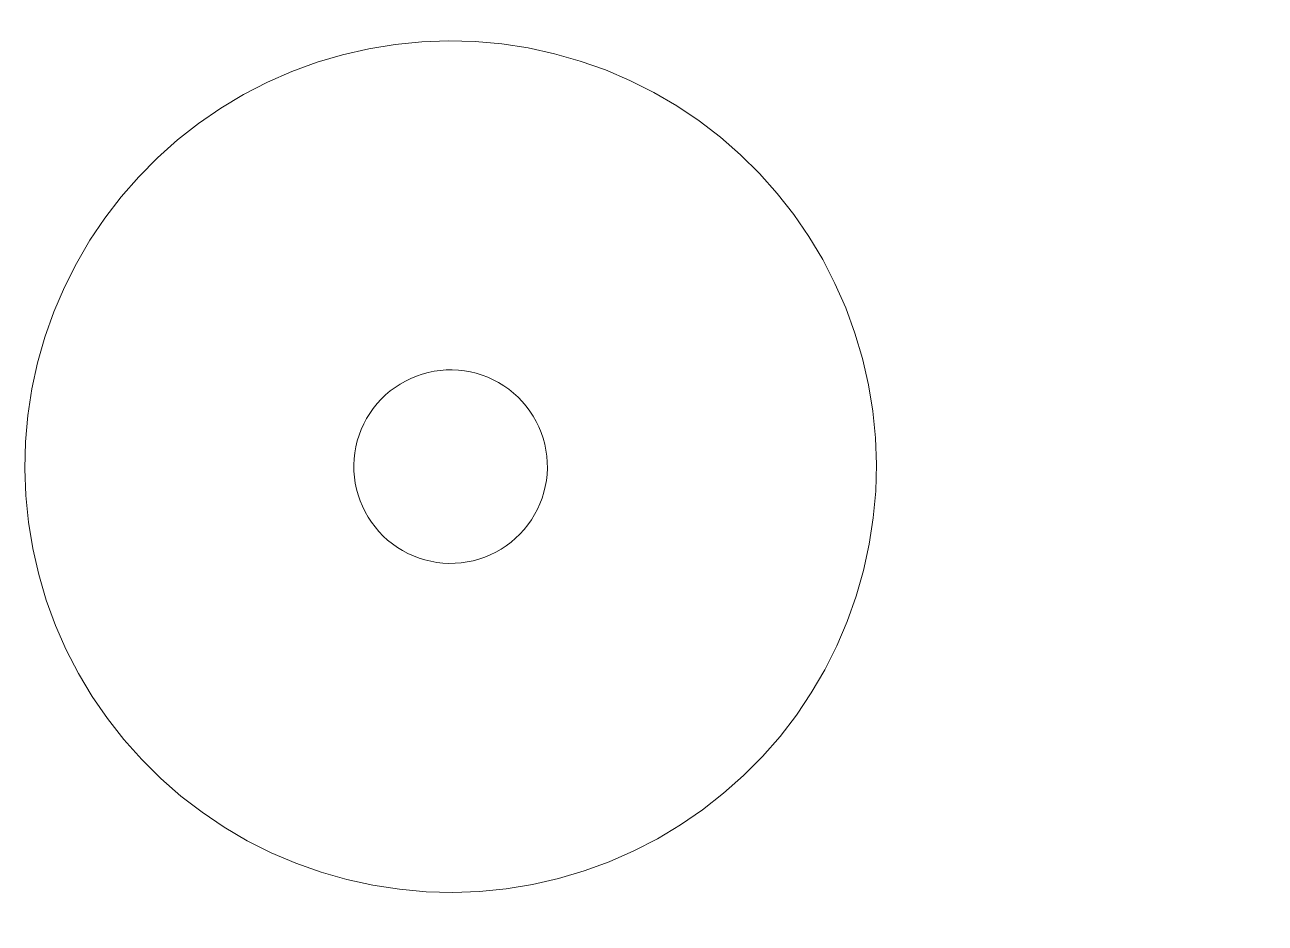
# Model space of a CAD drawing. Header units: millimetres. Extents: x -250 to 290, y -186 to 164.
# Drawn here: x -186.29 to -141.2, y -184.96 to -152.3 of the extents above; entities that cross this region are included whole.
import ezdxf

# ---------------------------------------------------------------- set-up
doc = ezdxf.new("R2010")
doc.units = ezdxf.units.MM
doc.header["$MEASUREMENT"] = 0
doc.layers.add('Camada 1', color=7, linetype='Continuous')

msp = doc.modelspace()

# ---------------------------------------------------------------- linework, layer by layer
at = {"layer": 'Camada 1', "color": 240, "lineweight": 9}
for points, knots in [([(-132.3385, 26.1893), (-132.3385, 26.1893), (-132.3385, 67.6129), (-132.3385, 67.6129), (-132.3385, 67.6129), (-132.7112, 67.6129), (-133.0691, 67.7615), (-133.3326, 68.0249), (-133.3326, 68.0249), (-133.596, 68.2883), (-133.7446, 68.6474), (-133.7457, 69.02), (-133.7457, 69.02), (-133.7457, 69.3938), (-133.5971, 69.7518), (-133.3337, 70.0152), (-133.3337, 70.0152), (-133.0703, 70.2786), (-132.7112, 70.4272), (-132.3385, 70.4272), (-132.3385, 70.4272), (-132.3385, 70.4272), (-129.5242, 70.4272), (-129.5242, 70.4272), (-129.5242, 70.4272), (-129.5242, 70.4272), (-129.5242, 79.809), (-129.5242, 79.809), (-129.5242, 79.809), (-129.5242, 79.809), (-132.3385, 79.809), (-132.3385, 79.809), (-132.3385, 79.809), (-132.7112, 79.809), (-133.0691, 79.9564), (-133.3326, 80.2199), (-133.3326, 80.2199), (-133.596, 80.4833), (-133.7446, 80.8424), (-133.7457, 81.2161), (-133.7457, 81.2161), (-133.7457, 81.5887), (-133.5971, 81.9467), (-133.3337, 82.2101), (-133.3337, 82.2101), (-133.0703, 82.4747), (-132.7112, 82.6233), (-132.3385, 82.6233), (-132.3385, 82.6233), (-132.3385, 82.6233), (-132.3385, 100.4469), (-132.3385, 100.4469), (-132.3385, 100.4469), (-132.7112, 100.4469), (-133.0691, 100.5943), (-133.3326, 100.8578), (-133.3326, 100.8578), (-133.596, 101.1212), (-133.7446, 101.4814), (-133.7457, 101.854), (-133.7457, 101.854), (-133.7457, 102.2266), (-133.5971, 102.5846), (-133.3337, 102.8492), (-133.3337, 102.8492), (-133.0703, 103.1126), (-132.7112, 103.2612), (-132.3385, 103.2612), (-132.3385, 103.2612), (-132.3385, 103.2612), (-129.5242, 103.2612), (-129.5242, 103.2612), (-129.5242, 103.2612), (-129.5242, 103.2612), (-129.5242, 112.6418), (-129.5242, 112.6418), (-129.5242, 112.6418), (-129.5242, 112.6418), (-132.3385, 112.6418), (-132.3385, 112.6418), (-132.3385, 112.6418), (-132.8406, 112.6418), (-133.3055, 112.9109), (-133.5566, 113.3454), (-133.5566, 113.3454), (-133.8076, 113.7811), (-133.8076, 114.318), (-133.5566, 114.7526), (-133.5566, 114.7526), (-133.3055, 115.1882), (-132.8406, 115.4562), (-132.3385, 115.4562), (-132.3385, 115.4562), (-132.3385, 115.4562), (-132.3385, 126.7134), (-132.3385, 126.7134), (-132.3385, 126.7134), (-132.3385, 126.7134), (-151.0841, 126.7134), (-151.0841, 126.7134), (-151.0841, 126.7134), (-151.0841, 126.7134), (-151.0841, 128.5562), (-151.0841, 128.5562), (-151.0841, 128.5562), (-151.0841, 128.5562), (-157.1236, 128.5562), (-157.1236, 128.5562), (-157.1236, 128.5562), (-157.1236, 128.5562), (-157.1236, 131.3705), (-157.1236, 131.3705), (-157.1236, 131.3705), (-157.1236, 131.3705), (-151.0841, 131.3705), (-151.0841, 131.3705), (-151.0841, 131.3705), (-151.0841, 131.3705), (-151.0841, 133.2809), (-151.0841, 133.2809), (-151.0841, 133.2809), (-151.0841, 133.2809), (-151.092, 133.4025), (-151.092, 133.4025), (-151.092, 133.4025), (-151.092, 133.4025), (-151.1167, 133.5229), (-151.1167, 133.5229), (-151.1167, 133.5229), (-151.1167, 133.5229), (-151.1561, 133.64), (-151.1561, 133.64), (-151.1561, 133.64), (-151.1561, 133.64), (-151.2102, 133.7492), (-151.2102, 133.7492), (-151.2102, 133.7492), (-151.2102, 133.7492), (-151.2777, 133.8516), (-151.2777, 133.8516), (-151.2777, 133.8516), (-151.2777, 133.8516), (-151.3588, 133.9439), (-151.3588, 133.9439), (-151.3588, 133.9439), (-151.3588, 133.9439), (-151.4511, 134.025), (-151.4511, 134.025), (-151.4511, 134.025), (-151.4511, 134.025), (-151.5535, 134.0925), (-151.5535, 134.0925), (-151.5535, 134.0925), (-151.5535, 134.0925), (-151.6639, 134.1477), (-151.6639, 134.1477), (-151.6639, 134.1477), (-151.6639, 134.1477), (-151.7798, 134.1871), (-151.7798, 134.1871), (-151.7798, 134.1871), (-151.7798, 134.1871), (-151.9003, 134.2107), (-151.9003, 134.2107), (-151.9003, 134.2107), (-151.9003, 134.2107), (-152.023, 134.2186), (-152.023, 134.2186), (-152.023, 134.2186), (-152.023, 134.2186), (-160.888, 134.2186), (-160.888, 134.2186), (-160.888, 134.2186), (-160.888, 134.2186), (-161.0096, 134.2107), (-161.0096, 134.2107), (-161.0096, 134.2107), (-161.0096, 134.2107), (-161.1301, 134.1871), (-161.1301, 134.1871), (-161.1301, 134.1871), (-161.1301, 134.1871), (-161.2471, 134.1477), (-161.2471, 134.1477), (-161.2471, 134.1477), (-161.2471, 134.1477), (-161.3563, 134.0925), (-161.3563, 134.0925), (-161.3563, 134.0925), (-161.3563, 134.0925), (-161.4588, 134.025), (-161.4588, 134.025), (-161.4588, 134.025), (-161.4588, 134.025), (-161.5511, 133.9439), (-161.5511, 133.9439), (-161.5511, 133.9439), (-161.5511, 133.9439), (-161.6321, 133.8516), (-161.6321, 133.8516), (-161.6321, 133.8516), (-161.6321, 133.8516), (-161.6997, 133.7492), (-161.6997, 133.7492), (-161.6997, 133.7492), (-161.6997, 133.7492), (-161.7548, 133.64), (-161.7548, 133.64), (-161.7548, 133.64), (-161.7548, 133.64), (-161.7942, 133.5229), (-161.7942, 133.5229), (-161.7942, 133.5229), (-161.7942, 133.5229), (-161.8179, 133.4025), (-161.8179, 133.4025), (-161.8179, 133.4025), (-161.8179, 133.4025), (-161.8258, 133.2809), (-161.8258, 133.2809), (-161.8258, 133.2809), (-161.8258, 133.2809), (-161.8258, 107.5502), (-161.8258, 107.5502), (-161.8258, 107.5502), (-161.8258, 107.5502), (-155.6681, 107.5502), (-155.6681, 107.5502), (-155.6681, 107.5502), (-155.6681, 107.5502), (-155.6681, 104.7359), (-155.6681, 104.7359), (-155.6681, 104.7359), (-155.6681, 104.7359), (-161.8258, 104.7359), (-161.8258, 104.7359), (-161.8258, 104.7359), (-161.8258, 104.7359), (-161.8258, 74.7162), (-161.8258, 74.7162), (-161.8258, 74.7162), (-161.8258, 74.7162), (-155.6681, 74.7162), (-155.6681, 74.7162), (-155.6681, 74.7162), (-155.6681, 74.7162), (-155.6681, 71.9019), (-155.6681, 71.9019), (-155.6681, 71.9019), (-155.6681, 71.9019), (-161.8258, 71.9019), (-161.8258, 71.9019), (-161.8258, 71.9019), (-161.8258, 71.9019), (-161.8328, 50.2649), (-161.8328, 50.2649), (-161.8328, 50.2649), (-161.8328, 50.2649), (-161.8328, 41.8052), (-161.8328, 41.8052), (-161.8328, 41.8052), (-161.8328, 41.8052), (-155.6681, 41.8052), (-155.6681, 41.8052), (-155.6681, 41.8052), (-155.6681, 41.8052), (-155.6681, 38.9877), (-155.6681, 38.9877), (-155.6681, 38.9877), (-155.6681, 38.9877), (-161.8328, 38.9877), (-161.8328, 38.9877), (-161.8328, 38.9877), (-161.8328, 38.9877), (-161.8224, 26.6283), (-161.8224, 26.6283), (-161.8224, 26.6283), (-161.8224, 26.6283), (-150.5618, 7.1308), (-150.5618, 7.1308), (-150.5618, 7.1308), (-150.5618, 7.1308), (-150.5618, -118.7377), (-150.5618, -118.7377), (-150.5618, -118.7377), (-150.5618, -118.7377), (-146.409, -118.7377), (-146.409, -118.7377), (-146.409, -118.7377), (-143.4258, -118.7354), (-140.5631, -119.9197), (-138.4524, -122.0282), (-138.4524, -122.0282), (-136.3405, -124.1366), (-135.154, -127.0117), (-135.1517, -129.9949), (-135.1517, -129.9949), (-135.1517, -129.9949), (-135.1517, -184.9625), (-135.1517, -184.9625), (-135.1517, -184.9625), (-135.1517, -184.9625), (-127.7647, -184.9625), (-127.7647, -184.9625), (-127.7647, -184.9625), (-127.4844, -184.9625), (-127.2141, -184.8503), (-127.0172, -184.6529), (-127.0172, -184.6529), (-126.821, -184.4561), (-126.7088, -184.1869), (-126.7088, -183.9077), (-126.7088, -183.9077), (-126.7088, -183.9077), (-126.7088, -177.5755), (-126.7088, -177.5755), (-126.7088, -177.5755), (-126.7088, -177.2952), (-126.821, -177.0248), (-127.0184, -176.828), (-127.0184, -176.828), (-127.2152, -176.6318), (-127.4844, -176.5196), (-127.7647, -176.5196), (-127.7647, -176.5196), (-127.7647, -176.5196), (-129.5231, -176.5196), (-129.5231, -176.5196), (-129.5231, -176.5196), (-129.5231, -176.5196), (-129.5231, -180.741), (-129.5231, -180.741), (-129.5231, -180.741), (-129.5231, -180.741), (-132.3374, -180.741), (-132.3374, -180.741), (-132.3374, -180.741), (-132.3374, -180.741), (-132.3385, -21.654), (-132.3385, -21.654), (-132.3385, -21.654), (-132.7112, -21.654), (-133.0691, -21.5065), (-133.3326, -21.2431), (-133.3326, -21.2431), (-133.596, -20.9797), (-133.7446, -20.6195), (-133.7457, -20.2468), (-133.7457, -20.2468), (-133.7457, -19.8742), (-133.5971, -19.5162), (-133.3337, -19.2517), (-133.3337, -19.2517), (-133.0703, -18.9883), (-132.7112, -18.8397), (-132.3385, -18.8397), (-132.3385, -18.8397), (-132.3385, -18.8397), (-129.5242, -18.8397), (-129.5242, -18.8397), (-129.5242, -18.8397), (-129.5242, -18.8397), (-129.5242, -9.459), (-129.5242, -9.459), (-129.5242, -9.459), (-129.5242, -9.459), (-132.3385, -9.459), (-132.3385, -9.459), (-132.3385, -9.459), (-132.8406, -9.459), (-133.3055, -9.19), (-133.5566, -8.7554), (-133.5566, -8.7554), (-133.8076, -8.3198), (-133.8076, -7.7828), (-133.5566, -7.3483), (-133.5566, -7.3483), (-133.3055, -6.9126), (-132.8406, -6.6447), (-132.3385, -6.6447), (-132.3385, -6.6447), (-132.3385, -6.6447), (-132.3385, 11.18), (-132.3385, 11.18), (-132.3385, 11.18), (-132.7112, 11.18), (-133.0691, 11.3275), (-133.3326, 11.5909), (-133.3326, 11.5909), (-133.596, 11.8543), (-133.7446, 12.2134), (-133.7457, 12.5872), (-133.7457, 12.5872), (-133.7457, 12.9598), (-133.5971, 13.3178), (-133.3337, 13.5812), (-133.3337, 13.5812), (-133.0703, 13.8457), (-132.7112, 13.9943), (-132.3385, 13.9943), (-132.3385, 13.9943), (-132.3385, 13.9943), (-129.5242, 13.9943), (-129.5242, 13.9943), (-129.5242, 13.9943), (-129.5242, 13.9943), (-129.5242, 23.375), (-129.5242, 23.375), (-129.5242, 23.375), (-129.5242, 23.375), (-132.3385, 23.375), (-132.3385, 23.375), (-132.3385, 23.375), (-132.8406, 23.375), (-133.3055, 23.6429), (-133.5566, 24.0786), (-133.5566, 24.0786), (-133.8076, 24.5142), (-133.8076, 25.0501), (-133.5566, 25.4857), (-133.5566, 25.4857), (-133.3055, 25.9214), (-132.8406, 26.1893), (-132.3385, 26.1893)], [0, 0, 0, 0, 0.0093458, 0.0093458, 0.0093458, 0.0093458, 0.0186916, 0.0186916, 0.0186916, 0.0186916, 0.0280374, 0.0280374, 0.0280374, 0.0280374, 0.0373832, 0.0373832, 0.0373832, 0.0373832, 0.046729, 0.046729, 0.046729, 0.046729, 0.0560748, 0.0560748, 0.0560748, 0.0560748, 0.0654206, 0.0654206, 0.0654206, 0.0654206, 0.0747664, 0.0747664, 0.0747664, 0.0747664, 0.0841121, 0.0841121, 0.0841121, 0.0841121, 0.0934579, 0.0934579, 0.0934579, 0.0934579, 0.1028037, 0.1028037, 0.1028037, 0.1028037, 0.1121495, 0.1121495, 0.1121495, 0.1121495, 0.1214953, 0.1214953, 0.1214953, 0.1214953, 0.1308411, 0.1308411, 0.1308411, 0.1308411, 0.1401869, 0.1401869, 0.1401869, 0.1401869, 0.1495327, 0.1495327, 0.1495327, 0.1495327, 0.1588785, 0.1588785, 0.1588785, 0.1588785, 0.1682243, 0.1682243, 0.1682243, 0.1682243, 0.1775701, 0.1775701, 0.1775701, 0.1775701, 0.1869159, 0.1869159, 0.1869159, 0.1869159, 0.1962617, 0.1962617, 0.1962617, 0.1962617, 0.2056075, 0.2056075, 0.2056075, 0.2056075, 0.2149533, 0.2149533, 0.2149533, 0.2149533, 0.2242991, 0.2242991, 0.2242991, 0.2242991, 0.2336449, 0.2336449, 0.2336449, 0.2336449, 0.2429907, 0.2429907, 0.2429907, 0.2429907, 0.2523364, 0.2523364, 0.2523364, 0.2523364, 0.2616822, 0.2616822, 0.2616822, 0.2616822, 0.271028, 0.271028, 0.271028, 0.271028, 0.2803738, 0.2803738, 0.2803738, 0.2803738, 0.2897196, 0.2897196, 0.2897196, 0.2897196, 0.2990654, 0.2990654, 0.2990654, 0.2990654, 0.3084112, 0.3084112, 0.3084112, 0.3084112, 0.317757, 0.317757, 0.317757, 0.317757, 0.3271028, 0.3271028, 0.3271028, 0.3271028, 0.3364486, 0.3364486, 0.3364486, 0.3364486, 0.3457944, 0.3457944, 0.3457944, 0.3457944, 0.3551402, 0.3551402, 0.3551402, 0.3551402, 0.364486, 0.364486, 0.364486, 0.364486, 0.3738318, 0.3738318, 0.3738318, 0.3738318, 0.3831776, 0.3831776, 0.3831776, 0.3831776, 0.3925234, 0.3925234, 0.3925234, 0.3925234, 0.4018692, 0.4018692, 0.4018692, 0.4018692, 0.411215, 0.411215, 0.411215, 0.411215, 0.4205607, 0.4205607, 0.4205607, 0.4205607, 0.4299065, 0.4299065, 0.4299065, 0.4299065, 0.4392523, 0.4392523, 0.4392523, 0.4392523, 0.4485981, 0.4485981, 0.4485981, 0.4485981, 0.4579439, 0.4579439, 0.4579439, 0.4579439, 0.4672897, 0.4672897, 0.4672897, 0.4672897, 0.4766355, 0.4766355, 0.4766355, 0.4766355, 0.4859813, 0.4859813, 0.4859813, 0.4859813, 0.4953271, 0.4953271, 0.4953271, 0.4953271, 0.5046729, 0.5046729, 0.5046729, 0.5046729, 0.5140187, 0.5140187, 0.5140187, 0.5140187, 0.5233645, 0.5233645, 0.5233645, 0.5233645, 0.5327103, 0.5327103, 0.5327103, 0.5327103, 0.5420561, 0.5420561, 0.5420561, 0.5420561, 0.5514019, 0.5514019, 0.5514019, 0.5514019, 0.5607477, 0.5607477, 0.5607477, 0.5607477, 0.5700935, 0.5700935, 0.5700935, 0.5700935, 0.5794393, 0.5794393, 0.5794393, 0.5794393, 0.588785, 0.588785, 0.588785, 0.588785, 0.5981308, 0.5981308, 0.5981308, 0.5981308, 0.6074766, 0.6074766, 0.6074766, 0.6074766, 0.6168224, 0.6168224, 0.6168224, 0.6168224, 0.6261682, 0.6261682, 0.6261682, 0.6261682, 0.635514, 0.635514, 0.635514, 0.635514, 0.6448598, 0.6448598, 0.6448598, 0.6448598, 0.6542056, 0.6542056, 0.6542056, 0.6542056, 0.6635514, 0.6635514, 0.6635514, 0.6635514, 0.6728972, 0.6728972, 0.6728972, 0.6728972, 0.682243, 0.682243, 0.682243, 0.682243, 0.6915888, 0.6915888, 0.6915888, 0.6915888, 0.7009346, 0.7009346, 0.7009346, 0.7009346, 0.7102804, 0.7102804, 0.7102804, 0.7102804, 0.7196262, 0.7196262, 0.7196262, 0.7196262, 0.728972, 0.728972, 0.728972, 0.728972, 0.7383178, 0.7383178, 0.7383178, 0.7383178, 0.7476636, 0.7476636, 0.7476636, 0.7476636, 0.7570093, 0.7570093, 0.7570093, 0.7570093, 0.7663551, 0.7663551, 0.7663551, 0.7663551, 0.7757009, 0.7757009, 0.7757009, 0.7757009, 0.7850467, 0.7850467, 0.7850467, 0.7850467, 0.7943925, 0.7943925, 0.7943925, 0.7943925, 0.8037383, 0.8037383, 0.8037383, 0.8037383, 0.8130841, 0.8130841, 0.8130841, 0.8130841, 0.8224299, 0.8224299, 0.8224299, 0.8224299, 0.8317757, 0.8317757, 0.8317757, 0.8317757, 0.8411215, 0.8411215, 0.8411215, 0.8411215, 0.8504673, 0.8504673, 0.8504673, 0.8504673, 0.8598131, 0.8598131, 0.8598131, 0.8598131, 0.8691589, 0.8691589, 0.8691589, 0.8691589, 0.8785047, 0.8785047, 0.8785047, 0.8785047, 0.8878505, 0.8878505, 0.8878505, 0.8878505, 0.8971963, 0.8971963, 0.8971963, 0.8971963, 0.9065421, 0.9065421, 0.9065421, 0.9065421, 0.9158879, 0.9158879, 0.9158879, 0.9158879, 0.9252336, 0.9252336, 0.9252336, 0.9252336, 0.9345794, 0.9345794, 0.9345794, 0.9345794, 0.9439252, 0.9439252, 0.9439252, 0.9439252, 0.953271, 0.953271, 0.953271, 0.953271, 0.9626168, 0.9626168, 0.9626168, 0.9626168, 0.9719626, 0.9719626, 0.9719626, 0.9719626, 0.9813084, 0.9813084, 0.9813084, 0.9813084, 1, 1, 1, 1]), ([(-181.3474, -179.7), (-181.3474, -179.7), (-182.0386, -179.0155), (-182.0386, -179.0155), (-182.0386, -179.0155), (-182.0386, -179.0155), (-182.6847, -178.2894), (-182.6847, -178.2894), (-182.6847, -178.2894), (-182.6847, -178.2894), (-183.2847, -177.5251), (-183.2847, -177.5251), (-183.2847, -177.5251), (-183.2847, -177.5251), (-183.8352, -176.7235), (-183.8352, -176.7235), (-183.8352, -176.7235), (-183.8352, -176.7235), (-184.335, -175.8882), (-184.335, -175.8882), (-184.335, -175.8882), (-184.335, -175.8882), (-184.7808, -175.0248), (-184.7808, -175.0248), (-184.7808, -175.0248), (-184.7808, -175.0248), (-185.1715, -174.1344), (-185.1715, -174.1344), (-185.1715, -174.1344), (-185.1715, -174.1344), (-185.5047, -173.2203), (-185.5047, -173.2203), (-185.5047, -173.2203), (-185.5047, -173.2203), (-185.7816, -172.2882), (-185.7816, -172.2882), (-185.7816, -172.2882), (-185.7816, -172.2882), (-185.9977, -171.3403), (-185.9977, -171.3403), (-185.9977, -171.3403), (-185.9977, -171.3403), (-186.1553, -170.3812), (-186.1553, -170.3812), (-186.1553, -170.3812), (-186.1553, -170.3812), (-186.251, -169.4131), (-186.251, -169.4131), (-186.251, -169.4131), (-186.251, -169.4131), (-186.2871, -168.4416), (-186.2871, -168.4416), (-186.2871, -168.4416), (-186.2871, -168.4416), (-186.2612, -167.469), (-186.2612, -167.469), (-186.2612, -167.469), (-186.2612, -167.469), (-186.1745, -166.5008), (-186.1745, -166.5008), (-186.1745, -166.5008), (-186.1745, -166.5008), (-186.027, -165.5395), (-186.027, -165.5395), (-186.027, -165.5395), (-186.027, -165.5395), (-185.8199, -164.5894), (-185.8199, -164.5894), (-185.8199, -164.5894), (-185.8199, -164.5894), (-185.5531, -163.6539), (-185.5531, -163.6539), (-185.5531, -163.6539), (-185.5531, -163.6539), (-185.2277, -162.7375), (-185.2277, -162.7375), (-185.2277, -162.7375), (-185.2277, -162.7375), (-184.8461, -161.8437), (-184.8461, -161.8437), (-184.8461, -161.8437), (-184.8461, -161.8437), (-184.4093, -160.9747), (-184.4093, -160.9747), (-184.4093, -160.9747), (-184.4093, -160.9747), (-183.9185, -160.1349), (-183.9185, -160.1349), (-183.9185, -160.1349), (-183.9185, -160.1349), (-183.3759, -159.3288), (-183.3759, -159.3288), (-183.3759, -159.3288), (-183.3759, -159.3288), (-182.7838, -158.5566), (-182.7838, -158.5566), (-182.7838, -158.5566), (-182.7838, -158.5566), (-182.1444, -157.8249), (-182.1444, -157.8249), (-182.1444, -157.8249), (-182.1444, -157.8249), (-181.4599, -157.1337), (-181.4599, -157.1337), (-181.4599, -157.1337), (-181.4599, -157.1337), (-180.7339, -156.4864), (-180.7339, -156.4864), (-180.7339, -156.4864), (-180.7339, -156.4864), (-179.9684, -155.8875), (-179.9684, -155.8875), (-179.9684, -155.8875), (-179.9684, -155.8875), (-179.1668, -155.3359), (-179.1668, -155.3359), (-179.1668, -155.3359), (-179.1668, -155.3359), (-178.3327, -154.8372), (-178.3327, -154.8372), (-178.3327, -154.8372), (-178.3327, -154.8372), (-177.4681, -154.3914), (-177.4681, -154.3914), (-177.4681, -154.3914), (-177.4681, -154.3914), (-176.5777, -154.0008), (-176.5777, -154.0008), (-176.5777, -154.0008), (-176.5777, -154.0008), (-175.6647, -153.6664), (-175.6647, -153.6664), (-175.6647, -153.6664), (-175.6647, -153.6664), (-174.7326, -153.3906), (-174.7326, -153.3906), (-174.7326, -153.3906), (-174.7326, -153.3906), (-173.7848, -153.1745), (-173.7848, -153.1745), (-173.7848, -153.1745), (-173.7848, -153.1745), (-172.8245, -153.0169), (-172.8245, -153.0169), (-172.8245, -153.0169), (-172.8245, -153.0169), (-171.8575, -152.9212), (-171.8575, -152.9212), (-171.8575, -152.9212), (-171.8575, -152.9212), (-170.886, -152.8852), (-170.886, -152.8852), (-170.886, -152.8852), (-170.886, -152.8852), (-169.9134, -152.9111), (-169.9134, -152.9111), (-169.9134, -152.9111), (-169.9134, -152.9111), (-168.9453, -152.9978), (-168.9453, -152.9978), (-168.9453, -152.9978), (-168.9453, -152.9978), (-167.9839, -153.1452), (-167.9839, -153.1452), (-167.9839, -153.1452), (-167.9839, -153.1452), (-167.0338, -153.3524), (-167.0338, -153.3524), (-167.0338, -153.3524), (-167.0338, -153.3524), (-166.0983, -153.6192), (-166.0983, -153.6192), (-166.0983, -153.6192), (-166.0983, -153.6192), (-165.182, -153.9434), (-165.182, -153.9434), (-165.182, -153.9434), (-165.182, -153.9434), (-164.2881, -154.325), (-164.2881, -154.325), (-164.2881, -154.325), (-164.2881, -154.325), (-163.4191, -154.7629), (-163.4191, -154.7629), (-163.4191, -154.7629), (-163.4191, -154.7629), (-162.5793, -155.2537), (-162.5793, -155.2537), (-162.5793, -155.2537), (-162.5793, -155.2537), (-161.7733, -155.7963), (-161.7733, -155.7963), (-161.7733, -155.7963), (-161.7733, -155.7963), (-161.001, -156.3885), (-161.001, -156.3885), (-161.001, -156.3885), (-161.001, -156.3885), (-160.2693, -157.0279), (-160.2693, -157.0279), (-160.2693, -157.0279), (-160.2693, -157.0279), (-159.5781, -157.7112), (-159.5781, -157.7112), (-159.5781, -157.7112), (-159.5781, -157.7112), (-158.9308, -158.4373), (-158.9308, -158.4373), (-158.9308, -158.4373), (-158.9308, -158.4373), (-158.3308, -159.2028), (-158.3308, -159.2028), (-158.3308, -159.2028), (-158.3308, -159.2028), (-157.7803, -160.0043), (-157.7803, -160.0043), (-157.7803, -160.0043), (-157.7803, -160.0043), (-157.2816, -160.8396), (-157.2816, -160.8396), (-157.2816, -160.8396), (-157.2816, -160.8396), (-156.8358, -161.703), (-156.8358, -161.703), (-156.8358, -161.703), (-156.8358, -161.703), (-156.4452, -162.5934), (-156.4452, -162.5934), (-156.4452, -162.5934), (-156.4452, -162.5934), (-156.1109, -163.5075), (-156.1109, -163.5075), (-156.1109, -163.5075), (-156.1109, -163.5075), (-155.8351, -164.4396), (-155.8351, -164.4396), (-155.8351, -164.4396), (-155.8351, -164.4396), (-155.6178, -165.3875), (-155.6178, -165.3875), (-155.6178, -165.3875), (-155.6178, -165.3875), (-155.4613, -166.3466), (-155.4613, -166.3466), (-155.4613, -166.3466), (-155.4613, -166.3466), (-155.3645, -167.3147), (-155.3645, -167.3147), (-155.3645, -167.3147), (-155.3645, -167.3147), (-155.3296, -168.2862), (-155.3296, -168.2862), (-155.3296, -168.2862), (-155.3296, -168.2862), (-155.3555, -169.2589), (-155.3555, -169.2589), (-155.3555, -169.2589), (-155.3555, -169.2589), (-155.4422, -170.227), (-155.4422, -170.227), (-155.4422, -170.227), (-155.4422, -170.227), (-155.5897, -171.1884), (-155.5897, -171.1884), (-155.5897, -171.1884), (-155.5897, -171.1884), (-155.7968, -172.1385), (-155.7968, -172.1385), (-155.7968, -172.1385), (-155.7968, -172.1385), (-156.0636, -173.0728), (-156.0636, -173.0728), (-156.0636, -173.0728), (-156.0636, -173.0728), (-156.3878, -173.9903), (-156.3878, -173.9903), (-156.3878, -173.9903), (-156.3878, -173.9903), (-156.7694, -174.8841), (-156.7694, -174.8841), (-156.7694, -174.8841), (-156.7694, -174.8841), (-157.2073, -175.7532), (-157.2073, -175.7532), (-157.2073, -175.7532), (-157.2073, -175.7532), (-157.6982, -176.5918), (-157.6982, -176.5918), (-157.6982, -176.5918), (-157.6982, -176.5918), (-158.2396, -177.399), (-158.2396, -177.399), (-158.2396, -177.399), (-158.2396, -177.399), (-158.8318, -178.1701), (-158.8318, -178.1701), (-158.8318, -178.1701), (-158.8318, -178.1701), (-159.4712, -178.9029), (-159.4712, -178.9029), (-159.4712, -178.9029), (-159.4712, -178.9029), (-160.1556, -179.5941), (-160.1556, -179.5941), (-160.1556, -179.5941), (-160.1556, -179.5941), (-160.8817, -180.2403), (-160.8817, -180.2403), (-160.8817, -180.2403), (-160.8817, -180.2403), (-161.6472, -180.8403), (-161.6472, -180.8403), (-161.6472, -180.8403), (-161.6472, -180.8403), (-162.4487, -181.3908), (-162.4487, -181.3908), (-162.4487, -181.3908), (-162.4487, -181.3908), (-163.2829, -181.8906), (-163.2829, -181.8906), (-163.2829, -181.8906), (-163.2829, -181.8906), (-164.1474, -182.3364), (-164.1474, -182.3364), (-164.1474, -182.3364), (-164.1474, -182.3364), (-165.0379, -182.727), (-165.0379, -182.727), (-165.0379, -182.727), (-165.0379, -182.727), (-165.9508, -183.0602), (-165.9508, -183.0602), (-165.9508, -183.0602), (-165.9508, -183.0602), (-166.8841, -183.3372), (-166.8841, -183.3372), (-166.8841, -183.3372), (-166.8841, -183.3372), (-167.8319, -183.5533), (-167.8319, -183.5533), (-167.8319, -183.5533), (-167.8319, -183.5533), (-168.791, -183.7109), (-168.791, -183.7109), (-168.791, -183.7109), (-168.791, -183.7109), (-169.7592, -183.8066), (-169.7592, -183.8066), (-169.7592, -183.8066), (-169.7592, -183.8066), (-170.7307, -183.8426), (-170.7307, -183.8426), (-170.7307, -183.8426), (-170.7307, -183.8426), (-171.7022, -183.8167), (-171.7022, -183.8167), (-171.7022, -183.8167), (-171.7022, -183.8167), (-172.6714, -183.73), (-172.6714, -183.73), (-172.6714, -183.73), (-172.6714, -183.73), (-173.6328, -183.5826), (-173.6328, -183.5826), (-173.6328, -183.5826), (-173.6328, -183.5826), (-174.5829, -183.3754), (-174.5829, -183.3754), (-174.5829, -183.3754), (-174.5829, -183.3754), (-175.5172, -183.1086), (-175.5172, -183.1086), (-175.5172, -183.1086), (-175.5172, -183.1086), (-176.4336, -182.7844), (-176.4336, -182.7844), (-176.4336, -182.7844), (-176.4336, -182.7844), (-177.3285, -182.4017), (-177.3285, -182.4017), (-177.3285, -182.4017), (-177.3285, -182.4017), (-178.1976, -181.9649), (-178.1976, -181.9649), (-178.1976, -181.9649), (-178.1976, -181.9649), (-179.0363, -181.4741), (-179.0363, -181.4741), (-179.0363, -181.4741), (-179.0363, -181.4741), (-179.8434, -180.9315), (-179.8434, -180.9315), (-179.8434, -180.9315), (-179.8434, -180.9315), (-180.6145, -180.3394), (-180.6145, -180.3394), (-180.6145, -180.3394), (-180.6145, -180.3394), (-181.3474, -179.7), (-181.3474, -179.7)], [0, 0, 0, 0, 0.009901, 0.009901, 0.009901, 0.009901, 0.019802, 0.019802, 0.019802, 0.019802, 0.029703, 0.029703, 0.029703, 0.029703, 0.039604, 0.039604, 0.039604, 0.039604, 0.049505, 0.049505, 0.049505, 0.049505, 0.0594059, 0.0594059, 0.0594059, 0.0594059, 0.0693069, 0.0693069, 0.0693069, 0.0693069, 0.0792079, 0.0792079, 0.0792079, 0.0792079, 0.0891089, 0.0891089, 0.0891089, 0.0891089, 0.0990099, 0.0990099, 0.0990099, 0.0990099, 0.1089109, 0.1089109, 0.1089109, 0.1089109, 0.1188119, 0.1188119, 0.1188119, 0.1188119, 0.1287129, 0.1287129, 0.1287129, 0.1287129, 0.1386139, 0.1386139, 0.1386139, 0.1386139, 0.1485149, 0.1485149, 0.1485149, 0.1485149, 0.1584158, 0.1584158, 0.1584158, 0.1584158, 0.1683168, 0.1683168, 0.1683168, 0.1683168, 0.1782178, 0.1782178, 0.1782178, 0.1782178, 0.1881188, 0.1881188, 0.1881188, 0.1881188, 0.1980198, 0.1980198, 0.1980198, 0.1980198, 0.2079208, 0.2079208, 0.2079208, 0.2079208, 0.2178218, 0.2178218, 0.2178218, 0.2178218, 0.2277228, 0.2277228, 0.2277228, 0.2277228, 0.2376238, 0.2376238, 0.2376238, 0.2376238, 0.2475248, 0.2475248, 0.2475248, 0.2475248, 0.2574257, 0.2574257, 0.2574257, 0.2574257, 0.2673267, 0.2673267, 0.2673267, 0.2673267, 0.2772277, 0.2772277, 0.2772277, 0.2772277, 0.2871287, 0.2871287, 0.2871287, 0.2871287, 0.2970297, 0.2970297, 0.2970297, 0.2970297, 0.3069307, 0.3069307, 0.3069307, 0.3069307, 0.3168317, 0.3168317, 0.3168317, 0.3168317, 0.3267327, 0.3267327, 0.3267327, 0.3267327, 0.3366337, 0.3366337, 0.3366337, 0.3366337, 0.3465347, 0.3465347, 0.3465347, 0.3465347, 0.3564356, 0.3564356, 0.3564356, 0.3564356, 0.3663366, 0.3663366, 0.3663366, 0.3663366, 0.3762376, 0.3762376, 0.3762376, 0.3762376, 0.3861386, 0.3861386, 0.3861386, 0.3861386, 0.3960396, 0.3960396, 0.3960396, 0.3960396, 0.4059406, 0.4059406, 0.4059406, 0.4059406, 0.4158416, 0.4158416, 0.4158416, 0.4158416, 0.4257426, 0.4257426, 0.4257426, 0.4257426, 0.4356436, 0.4356436, 0.4356436, 0.4356436, 0.4455446, 0.4455446, 0.4455446, 0.4455446, 0.4554455, 0.4554455, 0.4554455, 0.4554455, 0.4653465, 0.4653465, 0.4653465, 0.4653465, 0.4752475, 0.4752475, 0.4752475, 0.4752475, 0.4851485, 0.4851485, 0.4851485, 0.4851485, 0.4950495, 0.4950495, 0.4950495, 0.4950495, 0.5049505, 0.5049505, 0.5049505, 0.5049505, 0.5148515, 0.5148515, 0.5148515, 0.5148515, 0.5247525, 0.5247525, 0.5247525, 0.5247525, 0.5346535, 0.5346535, 0.5346535, 0.5346535, 0.5445545, 0.5445545, 0.5445545, 0.5445545, 0.5544554, 0.5544554, 0.5544554, 0.5544554, 0.5643564, 0.5643564, 0.5643564, 0.5643564, 0.5742574, 0.5742574, 0.5742574, 0.5742574, 0.5841584, 0.5841584, 0.5841584, 0.5841584, 0.5940594, 0.5940594, 0.5940594, 0.5940594, 0.6039604, 0.6039604, 0.6039604, 0.6039604, 0.6138614, 0.6138614, 0.6138614, 0.6138614, 0.6237624, 0.6237624, 0.6237624, 0.6237624, 0.6336634, 0.6336634, 0.6336634, 0.6336634, 0.6435644, 0.6435644, 0.6435644, 0.6435644, 0.6534653, 0.6534653, 0.6534653, 0.6534653, 0.6633663, 0.6633663, 0.6633663, 0.6633663, 0.6732673, 0.6732673, 0.6732673, 0.6732673, 0.6831683, 0.6831683, 0.6831683, 0.6831683, 0.6930693, 0.6930693, 0.6930693, 0.6930693, 0.7029703, 0.7029703, 0.7029703, 0.7029703, 0.7128713, 0.7128713, 0.7128713, 0.7128713, 0.7227723, 0.7227723, 0.7227723, 0.7227723, 0.7326733, 0.7326733, 0.7326733, 0.7326733, 0.7425743, 0.7425743, 0.7425743, 0.7425743, 0.7524752, 0.7524752, 0.7524752, 0.7524752, 0.7623762, 0.7623762, 0.7623762, 0.7623762, 0.7722772, 0.7722772, 0.7722772, 0.7722772, 0.7821782, 0.7821782, 0.7821782, 0.7821782, 0.7920792, 0.7920792, 0.7920792, 0.7920792, 0.8019802, 0.8019802, 0.8019802, 0.8019802, 0.8118812, 0.8118812, 0.8118812, 0.8118812, 0.8217822, 0.8217822, 0.8217822, 0.8217822, 0.8316832, 0.8316832, 0.8316832, 0.8316832, 0.8415842, 0.8415842, 0.8415842, 0.8415842, 0.8514851, 0.8514851, 0.8514851, 0.8514851, 0.8613861, 0.8613861, 0.8613861, 0.8613861, 0.8712871, 0.8712871, 0.8712871, 0.8712871, 0.8811881, 0.8811881, 0.8811881, 0.8811881, 0.8910891, 0.8910891, 0.8910891, 0.8910891, 0.9009901, 0.9009901, 0.9009901, 0.9009901, 0.9108911, 0.9108911, 0.9108911, 0.9108911, 0.9207921, 0.9207921, 0.9207921, 0.9207921, 0.9306931, 0.9306931, 0.9306931, 0.9306931, 0.9405941, 0.9405941, 0.9405941, 0.9405941, 0.950495, 0.950495, 0.950495, 0.950495, 0.960396, 0.960396, 0.960396, 0.960396, 0.970297, 0.970297, 0.970297, 0.970297, 0.980198, 0.980198, 0.980198, 0.980198, 1, 1, 1, 1]), ([(-173.5562, -170.5591), (-173.5562, -170.5591), (-173.6891, -170.3823), (-173.6891, -170.3823), (-173.6891, -170.3823), (-173.6891, -170.3823), (-173.8106, -170.1977), (-173.8106, -170.1977), (-173.8106, -170.1977), (-173.8106, -170.1977), (-173.9198, -170.0052), (-173.9198, -170.0052), (-173.9198, -170.0052), (-173.9198, -170.0052), (-174.0167, -169.8071), (-174.0167, -169.8071), (-174.0167, -169.8071), (-174.0167, -169.8071), (-174.1011, -169.6022), (-174.1011, -169.6022), (-174.1011, -169.6022), (-174.1011, -169.6022), (-174.172, -169.3928), (-174.172, -169.3928), (-174.172, -169.3928), (-174.172, -169.3928), (-174.2305, -169.1801), (-174.2305, -169.1801), (-174.2305, -169.1801), (-174.2305, -169.1801), (-174.2744, -168.9639), (-174.2744, -168.9639), (-174.2744, -168.9639), (-174.2744, -168.9639), (-174.3048, -168.7444), (-174.3048, -168.7444), (-174.3048, -168.7444), (-174.3048, -168.7444), (-174.3229, -168.5249), (-174.3229, -168.5249), (-174.3229, -168.5249), (-174.3229, -168.5249), (-174.3251, -168.3031), (-174.3251, -168.3031), (-174.3251, -168.3031), (-174.3251, -168.3031), (-174.315, -168.0825), (-174.315, -168.0825), (-174.315, -168.0825), (-174.315, -168.0825), (-174.2902, -167.863), (-174.2902, -167.863), (-174.2902, -167.863), (-174.2902, -167.863), (-174.2519, -167.6457), (-174.2519, -167.6457), (-174.2519, -167.6457), (-174.2519, -167.6457), (-174.2001, -167.4307), (-174.2001, -167.4307), (-174.2001, -167.4307), (-174.2001, -167.4307), (-174.1349, -167.219), (-174.1349, -167.219), (-174.1349, -167.219), (-174.1349, -167.219), (-174.0561, -167.013), (-174.0561, -167.013), (-174.0561, -167.013), (-174.0561, -167.013), (-173.9649, -166.8115), (-173.9649, -166.8115), (-173.9649, -166.8115), (-173.9649, -166.8115), (-173.8613, -166.6168), (-173.8613, -166.6168), (-173.8613, -166.6168), (-173.8613, -166.6168), (-173.7454, -166.4277), (-173.7454, -166.4277), (-173.7454, -166.4277), (-173.7454, -166.4277), (-173.6181, -166.2475), (-173.6181, -166.2475), (-173.6181, -166.2475), (-173.6181, -166.2475), (-173.4797, -166.0753), (-173.4797, -166.0753), (-173.4797, -166.0753), (-173.4797, -166.0753), (-173.3311, -165.9121), (-173.3311, -165.9121), (-173.3311, -165.9121), (-173.3311, -165.9121), (-173.1724, -165.759), (-173.1724, -165.759), (-173.1724, -165.759), (-173.1724, -165.759), (-173.0035, -165.6149), (-173.0035, -165.6149), (-173.0035, -165.6149), (-173.0035, -165.6149), (-172.8268, -165.4832), (-172.8268, -165.4832), (-172.8268, -165.4832), (-172.8268, -165.4832), (-172.6421, -165.3616), (-172.6421, -165.3616), (-172.6421, -165.3616), (-172.6421, -165.3616), (-172.4496, -165.2524), (-172.4496, -165.2524), (-172.4496, -165.2524), (-172.4496, -165.2524), (-172.2515, -165.1556), (-172.2515, -165.1556), (-172.2515, -165.1556), (-172.2515, -165.1556), (-172.0466, -165.0712), (-172.0466, -165.0712), (-172.0466, -165.0712), (-172.0466, -165.0712), (-171.8373, -165.0002), (-171.8373, -165.0002), (-171.8373, -165.0002), (-171.8373, -165.0002), (-171.6245, -164.9417), (-171.6245, -164.9417), (-171.6245, -164.9417), (-171.6245, -164.9417), (-171.4084, -164.8978), (-171.4084, -164.8978), (-171.4084, -164.8978), (-171.4084, -164.8978), (-171.1888, -164.8663), (-171.1888, -164.8663), (-171.1888, -164.8663), (-171.1888, -164.8663), (-170.9682, -164.8494), (-170.9682, -164.8494), (-170.9682, -164.8494), (-170.9682, -164.8494), (-170.7476, -164.846), (-170.7476, -164.846), (-170.7476, -164.846), (-170.7476, -164.846), (-170.5269, -164.8573), (-170.5269, -164.8573), (-170.5269, -164.8573), (-170.5269, -164.8573), (-170.3074, -164.882), (-170.3074, -164.882), (-170.3074, -164.882), (-170.3074, -164.882), (-170.0901, -164.9203), (-170.0901, -164.9203), (-170.0901, -164.9203), (-170.0901, -164.9203), (-169.8751, -164.9721), (-169.8751, -164.9721), (-169.8751, -164.9721), (-169.8751, -164.9721), (-169.6635, -165.0374), (-169.6635, -165.0374), (-169.6635, -165.0374), (-169.6635, -165.0374), (-169.4575, -165.1162), (-169.4575, -165.1162), (-169.4575, -165.1162), (-169.4575, -165.1162), (-169.256, -165.2074), (-169.256, -165.2074), (-169.256, -165.2074), (-169.256, -165.2074), (-169.0612, -165.3109), (-169.0612, -165.3109), (-169.0612, -165.3109), (-169.0612, -165.3109), (-168.8721, -165.4258), (-168.8721, -165.4258), (-168.8721, -165.4258), (-168.8721, -165.4258), (-168.692, -165.5541), (-168.692, -165.5541), (-168.692, -165.5541), (-168.692, -165.5541), (-168.5197, -165.6926), (-168.5197, -165.6926), (-168.5197, -165.6926), (-168.5197, -165.6926), (-168.3565, -165.8412), (-168.3565, -165.8412), (-168.3565, -165.8412), (-168.3565, -165.8412), (-168.2023, -165.9999), (-168.2023, -165.9999), (-168.2023, -165.9999), (-168.2023, -165.9999), (-168.0593, -166.1687), (-168.0593, -166.1687), (-168.0593, -166.1687), (-168.0593, -166.1687), (-167.9265, -166.3455), (-167.9265, -166.3455), (-167.9265, -166.3455), (-167.9265, -166.3455), (-167.806, -166.5301), (-167.806, -166.5301), (-167.806, -166.5301), (-167.806, -166.5301), (-167.6968, -166.7226), (-167.6968, -166.7226), (-167.6968, -166.7226), (-167.6968, -166.7226), (-167.6, -166.9207), (-167.6, -166.9207), (-167.6, -166.9207), (-167.6, -166.9207), (-167.5156, -167.1256), (-167.5156, -167.1256), (-167.5156, -167.1256), (-167.5156, -167.1256), (-167.4447, -167.3339), (-167.4447, -167.3339), (-167.4447, -167.3339), (-167.4447, -167.3339), (-167.3861, -167.5478), (-167.3861, -167.5478), (-167.3861, -167.5478), (-167.3861, -167.5478), (-167.3422, -167.7639), (-167.3422, -167.7639), (-167.3422, -167.7639), (-167.3422, -167.7639), (-167.3107, -167.9823), (-167.3107, -167.9823), (-167.3107, -167.9823), (-167.3107, -167.9823), (-167.2938, -168.2029), (-167.2938, -168.2029), (-167.2938, -168.2029), (-167.2938, -168.2029), (-167.2905, -168.4247), (-167.2905, -168.4247), (-167.2905, -168.4247), (-167.2905, -168.4247), (-167.3017, -168.6453), (-167.3017, -168.6453), (-167.3017, -168.6453), (-167.3017, -168.6453), (-167.3265, -168.8649), (-167.3265, -168.8649), (-167.3265, -168.8649), (-167.3265, -168.8649), (-167.3647, -169.0821), (-167.3647, -169.0821), (-167.3647, -169.0821), (-167.3647, -169.0821), (-167.4165, -169.2971), (-167.4165, -169.2971), (-167.4165, -169.2971), (-167.4165, -169.2971), (-167.4818, -169.5076), (-167.4818, -169.5076), (-167.4818, -169.5076), (-167.4818, -169.5076), (-167.5595, -169.7148), (-167.5595, -169.7148), (-167.5595, -169.7148), (-167.5595, -169.7148), (-167.6507, -169.9163), (-167.6507, -169.9163), (-167.6507, -169.9163), (-167.6507, -169.9163), (-167.7554, -170.111), (-167.7554, -170.111), (-167.7554, -170.111), (-167.7554, -170.111), (-167.8702, -170.299), (-167.8702, -170.299), (-167.8702, -170.299), (-167.8702, -170.299), (-167.9985, -170.4803), (-167.9985, -170.4803), (-167.9985, -170.4803), (-167.9985, -170.4803), (-168.1359, -170.6525), (-168.1359, -170.6525), (-168.1359, -170.6525), (-168.1359, -170.6525), (-168.2856, -170.8157), (-168.2856, -170.8157), (-168.2856, -170.8157), (-168.2856, -170.8157), (-168.4443, -170.9688), (-168.4443, -170.9688), (-168.4443, -170.9688), (-168.4443, -170.9688), (-168.6121, -171.1129), (-168.6121, -171.1129), (-168.6121, -171.1129), (-168.6121, -171.1129), (-168.7899, -171.2446), (-168.7899, -171.2446), (-168.7899, -171.2446), (-168.7899, -171.2446), (-168.9745, -171.3662), (-168.9745, -171.3662), (-168.9745, -171.3662), (-168.9745, -171.3662), (-169.167, -171.4754), (-169.167, -171.4754), (-169.167, -171.4754), (-169.167, -171.4754), (-169.3652, -171.5722), (-169.3652, -171.5722), (-169.3652, -171.5722), (-169.3652, -171.5722), (-169.5689, -171.6567), (-169.5689, -171.6567), (-169.5689, -171.6567), (-169.5689, -171.6567), (-169.7783, -171.7276), (-169.7783, -171.7276), (-169.7783, -171.7276), (-169.7783, -171.7276), (-169.9922, -171.7861), (-169.9922, -171.7861), (-169.9922, -171.7861), (-169.9922, -171.7861), (-170.2083, -171.83), (-170.2083, -171.83), (-170.2083, -171.83), (-170.2083, -171.83), (-170.4267, -171.8615), (-170.4267, -171.8615), (-170.4267, -171.8615), (-170.4267, -171.8615), (-170.6474, -171.8784), (-170.6474, -171.8784), (-170.6474, -171.8784), (-170.6474, -171.8784), (-170.868, -171.8807), (-170.868, -171.8807), (-170.868, -171.8807), (-170.868, -171.8807), (-171.0886, -171.8705), (-171.0886, -171.8705), (-171.0886, -171.8705), (-171.0886, -171.8705), (-171.3093, -171.8458), (-171.3093, -171.8458), (-171.3093, -171.8458), (-171.3093, -171.8458), (-171.5266, -171.8075), (-171.5266, -171.8075), (-171.5266, -171.8075), (-171.5266, -171.8075), (-171.7416, -171.7557), (-171.7416, -171.7557), (-171.7416, -171.7557), (-171.7416, -171.7557), (-171.9521, -171.6904), (-171.9521, -171.6904), (-171.9521, -171.6904), (-171.9521, -171.6904), (-172.1592, -171.6116), (-172.1592, -171.6116), (-172.1592, -171.6116), (-172.1592, -171.6116), (-172.3607, -171.5204), (-172.3607, -171.5204), (-172.3607, -171.5204), (-172.3607, -171.5204), (-172.5555, -171.4169), (-172.5555, -171.4169), (-172.5555, -171.4169), (-172.5555, -171.4169), (-172.7435, -171.3009), (-172.7435, -171.3009), (-172.7435, -171.3009), (-172.7435, -171.3009), (-172.9247, -171.1737), (-172.9247, -171.1737), (-172.9247, -171.1737), (-172.9247, -171.1737), (-173.0969, -171.0353), (-173.0969, -171.0353), (-173.0969, -171.0353), (-173.0969, -171.0353), (-173.2602, -170.8867), (-173.2602, -170.8867), (-173.2602, -170.8867), (-173.2602, -170.8867), (-173.4133, -170.7279), (-173.4133, -170.7279), (-173.4133, -170.7279), (-173.4133, -170.7279), (-173.5562, -170.5591), (-173.5562, -170.5591)], [0, 0, 0, 0, 0.009901, 0.009901, 0.009901, 0.009901, 0.019802, 0.019802, 0.019802, 0.019802, 0.029703, 0.029703, 0.029703, 0.029703, 0.039604, 0.039604, 0.039604, 0.039604, 0.049505, 0.049505, 0.049505, 0.049505, 0.0594059, 0.0594059, 0.0594059, 0.0594059, 0.0693069, 0.0693069, 0.0693069, 0.0693069, 0.0792079, 0.0792079, 0.0792079, 0.0792079, 0.0891089, 0.0891089, 0.0891089, 0.0891089, 0.0990099, 0.0990099, 0.0990099, 0.0990099, 0.1089109, 0.1089109, 0.1089109, 0.1089109, 0.1188119, 0.1188119, 0.1188119, 0.1188119, 0.1287129, 0.1287129, 0.1287129, 0.1287129, 0.1386139, 0.1386139, 0.1386139, 0.1386139, 0.1485149, 0.1485149, 0.1485149, 0.1485149, 0.1584158, 0.1584158, 0.1584158, 0.1584158, 0.1683168, 0.1683168, 0.1683168, 0.1683168, 0.1782178, 0.1782178, 0.1782178, 0.1782178, 0.1881188, 0.1881188, 0.1881188, 0.1881188, 0.1980198, 0.1980198, 0.1980198, 0.1980198, 0.2079208, 0.2079208, 0.2079208, 0.2079208, 0.2178218, 0.2178218, 0.2178218, 0.2178218, 0.2277228, 0.2277228, 0.2277228, 0.2277228, 0.2376238, 0.2376238, 0.2376238, 0.2376238, 0.2475248, 0.2475248, 0.2475248, 0.2475248, 0.2574257, 0.2574257, 0.2574257, 0.2574257, 0.2673267, 0.2673267, 0.2673267, 0.2673267, 0.2772277, 0.2772277, 0.2772277, 0.2772277, 0.2871287, 0.2871287, 0.2871287, 0.2871287, 0.2970297, 0.2970297, 0.2970297, 0.2970297, 0.3069307, 0.3069307, 0.3069307, 0.3069307, 0.3168317, 0.3168317, 0.3168317, 0.3168317, 0.3267327, 0.3267327, 0.3267327, 0.3267327, 0.3366337, 0.3366337, 0.3366337, 0.3366337, 0.3465347, 0.3465347, 0.3465347, 0.3465347, 0.3564356, 0.3564356, 0.3564356, 0.3564356, 0.3663366, 0.3663366, 0.3663366, 0.3663366, 0.3762376, 0.3762376, 0.3762376, 0.3762376, 0.3861386, 0.3861386, 0.3861386, 0.3861386, 0.3960396, 0.3960396, 0.3960396, 0.3960396, 0.4059406, 0.4059406, 0.4059406, 0.4059406, 0.4158416, 0.4158416, 0.4158416, 0.4158416, 0.4257426, 0.4257426, 0.4257426, 0.4257426, 0.4356436, 0.4356436, 0.4356436, 0.4356436, 0.4455446, 0.4455446, 0.4455446, 0.4455446, 0.4554455, 0.4554455, 0.4554455, 0.4554455, 0.4653465, 0.4653465, 0.4653465, 0.4653465, 0.4752475, 0.4752475, 0.4752475, 0.4752475, 0.4851485, 0.4851485, 0.4851485, 0.4851485, 0.4950495, 0.4950495, 0.4950495, 0.4950495, 0.5049505, 0.5049505, 0.5049505, 0.5049505, 0.5148515, 0.5148515, 0.5148515, 0.5148515, 0.5247525, 0.5247525, 0.5247525, 0.5247525, 0.5346535, 0.5346535, 0.5346535, 0.5346535, 0.5445545, 0.5445545, 0.5445545, 0.5445545, 0.5544554, 0.5544554, 0.5544554, 0.5544554, 0.5643564, 0.5643564, 0.5643564, 0.5643564, 0.5742574, 0.5742574, 0.5742574, 0.5742574, 0.5841584, 0.5841584, 0.5841584, 0.5841584, 0.5940594, 0.5940594, 0.5940594, 0.5940594, 0.6039604, 0.6039604, 0.6039604, 0.6039604, 0.6138614, 0.6138614, 0.6138614, 0.6138614, 0.6237624, 0.6237624, 0.6237624, 0.6237624, 0.6336634, 0.6336634, 0.6336634, 0.6336634, 0.6435644, 0.6435644, 0.6435644, 0.6435644, 0.6534653, 0.6534653, 0.6534653, 0.6534653, 0.6633663, 0.6633663, 0.6633663, 0.6633663, 0.6732673, 0.6732673, 0.6732673, 0.6732673, 0.6831683, 0.6831683, 0.6831683, 0.6831683, 0.6930693, 0.6930693, 0.6930693, 0.6930693, 0.7029703, 0.7029703, 0.7029703, 0.7029703, 0.7128713, 0.7128713, 0.7128713, 0.7128713, 0.7227723, 0.7227723, 0.7227723, 0.7227723, 0.7326733, 0.7326733, 0.7326733, 0.7326733, 0.7425743, 0.7425743, 0.7425743, 0.7425743, 0.7524752, 0.7524752, 0.7524752, 0.7524752, 0.7623762, 0.7623762, 0.7623762, 0.7623762, 0.7722772, 0.7722772, 0.7722772, 0.7722772, 0.7821782, 0.7821782, 0.7821782, 0.7821782, 0.7920792, 0.7920792, 0.7920792, 0.7920792, 0.8019802, 0.8019802, 0.8019802, 0.8019802, 0.8118812, 0.8118812, 0.8118812, 0.8118812, 0.8217822, 0.8217822, 0.8217822, 0.8217822, 0.8316832, 0.8316832, 0.8316832, 0.8316832, 0.8415842, 0.8415842, 0.8415842, 0.8415842, 0.8514851, 0.8514851, 0.8514851, 0.8514851, 0.8613861, 0.8613861, 0.8613861, 0.8613861, 0.8712871, 0.8712871, 0.8712871, 0.8712871, 0.8811881, 0.8811881, 0.8811881, 0.8811881, 0.8910891, 0.8910891, 0.8910891, 0.8910891, 0.9009901, 0.9009901, 0.9009901, 0.9009901, 0.9108911, 0.9108911, 0.9108911, 0.9108911, 0.9207921, 0.9207921, 0.9207921, 0.9207921, 0.9306931, 0.9306931, 0.9306931, 0.9306931, 0.9405941, 0.9405941, 0.9405941, 0.9405941, 0.950495, 0.950495, 0.950495, 0.950495, 0.960396, 0.960396, 0.960396, 0.960396, 0.970297, 0.970297, 0.970297, 0.970297, 0.980198, 0.980198, 0.980198, 0.980198, 1, 1, 1, 1])]:
    msp.add_open_spline(points, degree=3, knots=knots, dxfattribs=at)

doc.saveas('drawing.dxf')
